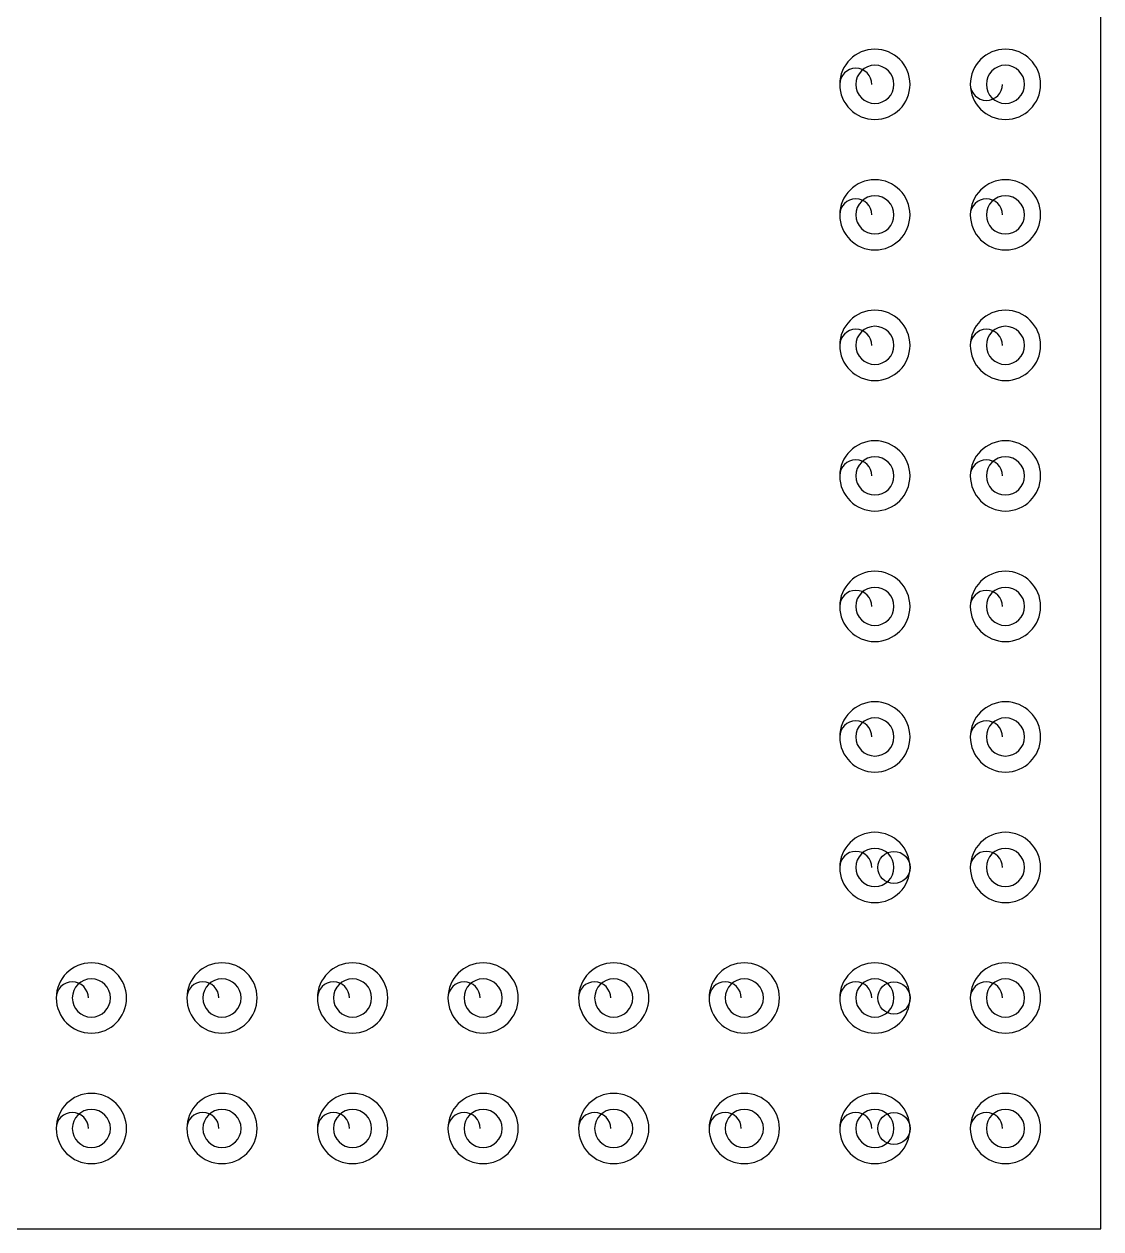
# Model space of a CAD drawing. Header units: millimetres. Extents: x -26.5 to 28.9, y -30 to 30.
# Drawn here: x -1.86 to 3.5, y -2.2 to 3.8 of the extents above; entities that cross this region are included whole.
import ezdxf

# ---------------------------------------------------------------- set-up
doc = ezdxf.new("R2010")
doc.units = ezdxf.units.MM
doc.layers.add('Feature', color=7, linetype='CONTINUOUS')

msp = doc.modelspace()

# ---------------------------------------------------------------- linework, layer by layer
at = {"layer": 'Feature'}
for p, q in [((3.5, -2.2, 2.72), (3.5, 9.8, 2.72)), ((3.5, -2.2, 1.72), (3.5, 9.8, 1.72)), ((3.5, -2.2, 2.72), (3.5, 9.8, 2.72)), ((3.5, -2.2, 1.72), (3.5, 9.8, 1.72)), ((2.2, 3.5, 1.68), (2.2, 3.5, 1.72)), ((2.2, 3.5, 1.68), (2.2, 3.5, 1.72)), ((2.55, 3.5, 1.68), (2.55, 3.5, 1.72)), ((2.55, 3.5, 1.68), (2.55, 3.5, 1.72)), ((2.85, 3.5, 1.68), (2.85, 3.5, 1.72)), ((2.85, 3.5, 1.68), (2.85, 3.5, 1.72)), ((3.2, 3.5, 1.68), (3.2, 3.5, 1.72)), ((3.2, 3.5, 1.68), (3.2, 3.5, 1.72)), ((2.2, 2.85, 1.68), (2.2, 2.85, 1.72)), ((2.2, 2.85, 1.68), (2.2, 2.85, 1.72)), ((2.55, 2.85, 1.68), (2.55, 2.85, 1.72)), ((2.55, 2.85, 1.68), (2.55, 2.85, 1.72)), ((2.85, 2.85, 1.68), (2.85, 2.85, 1.72)), ((2.85, 2.85, 1.68), (2.85, 2.85, 1.72)), ((3.2, 2.85, 1.68), (3.2, 2.85, 1.72)), ((3.2, 2.85, 1.68), (3.2, 2.85, 1.72)), ((2.2, 2.2, 1.68), (2.2, 2.2, 1.72)), ((2.2, 2.2, 1.68), (2.2, 2.2, 1.72)), ((2.55, 2.2, 1.68), (2.55, 2.2, 1.72)), ((2.55, 2.2, 1.68), (2.55, 2.2, 1.72)), ((2.85, 2.2, 1.68), (2.85, 2.2, 1.72)), ((2.85, 2.2, 1.68), (2.85, 2.2, 1.72)), ((3.2, 2.2, 1.68), (3.2, 2.2, 1.72)), ((3.2, 2.2, 1.68), (3.2, 2.2, 1.72)), ((2.2, 1.55, 1.68), (2.2, 1.55, 1.72)), ((2.2, 1.55, 1.68), (2.2, 1.55, 1.72)), ((2.55, 1.55, 1.68), (2.55, 1.55, 1.72)), ((2.55, 1.55, 1.68), (2.55, 1.55, 1.72)), ((2.85, 1.55, 1.68), (2.85, 1.55, 1.72)), ((2.85, 1.55, 1.68), (2.85, 1.55, 1.72)), ((3.2, 1.55, 1.68), (3.2, 1.55, 1.72)), ((3.2, 1.55, 1.68), (3.2, 1.55, 1.72)), ((2.2, 0.9, 1.68), (2.2, 0.9, 1.72)), ((2.2, 0.9, 1.68), (2.2, 0.9, 1.72)), ((2.55, 0.9, 1.68), (2.55, 0.9, 1.72)), ((2.55, 0.9, 1.68), (2.55, 0.9, 1.72)), ((2.85, 0.9, 1.68), (2.85, 0.9, 1.72)), ((2.85, 0.9, 1.68), (2.85, 0.9, 1.72)), ((3.2, 0.9, 1.68), (3.2, 0.9, 1.72)), ((3.2, 0.9, 1.68), (3.2, 0.9, 1.72)), ((2.2, 0.25, 1.68), (2.2, 0.25, 1.72)), ((2.2, 0.25, 1.68), (2.2, 0.25, 1.72)), ((2.55, 0.25, 1.68), (2.55, 0.25, 1.72)), ((2.55, 0.25, 1.68), (2.55, 0.25, 1.72)), ((2.85, 0.25, 1.68), (2.85, 0.25, 1.72)), ((2.85, 0.25, 1.68), (2.85, 0.25, 1.72)), ((3.2, 0.25, 1.68), (3.2, 0.25, 1.72)), ((3.2, 0.25, 1.68), (3.2, 0.25, 1.72)), ((2.2, -0.4, 1.68), (2.2, -0.4, 1.72)), ((2.2, -0.4, 1.68), (2.2, -0.4, 1.72)), ((2.55, -0.4, 1.68), (2.55, -0.4, 1.72)), ((2.55, -0.4, 1.68), (2.55, -0.4, 1.72)), ((2.85, -0.4, 1.68), (2.85, -0.4, 1.72)), ((2.85, -0.4, 1.68), (2.85, -0.4, 1.72)), ((3.2, -0.4, 1.68), (3.2, -0.4, 1.72)), ((3.2, -0.4, 1.68), (3.2, -0.4, 1.72)), ((-1.7, -1.05, 1.68), (-1.7, -1.05, 1.72)), ((-1.7, -1.05, 1.68), (-1.7, -1.05, 1.72)), ((-1.35, -1.05, 1.68), (-1.35, -1.05, 1.72)), ((-1.35, -1.05, 1.68), (-1.35, -1.05, 1.72)), ((-1.05, -1.05, 1.68), (-1.05, -1.05, 1.72)), ((-1.05, -1.05, 1.68), (-1.05, -1.05, 1.72)), ((-0.7, -1.05, 1.68), (-0.7, -1.05, 1.72)), ((-0.7, -1.05, 1.68), (-0.7, -1.05, 1.72)), ((-0.4, -1.05, 1.68), (-0.4, -1.05, 1.72)), ((-0.4, -1.05, 1.68), (-0.4, -1.05, 1.72)), ((-0.05, -1.05, 1.68), (-0.05, -1.05, 1.72)), ((-0.05, -1.05, 1.68), (-0.05, -1.05, 1.72)), ((0.25, -1.05, 1.68), (0.25, -1.05, 1.72)), ((0.25, -1.05, 1.68), (0.25, -1.05, 1.72)), ((0.6, -1.05, 1.68), (0.6, -1.05, 1.72)), ((0.6, -1.05, 1.68), (0.6, -1.05, 1.72)), ((0.9, -1.05, 1.68), (0.9, -1.05, 1.72)), ((0.9, -1.05, 1.68), (0.9, -1.05, 1.72)), ((1.25, -1.05, 1.68), (1.25, -1.05, 1.72)), ((1.25, -1.05, 1.68), (1.25, -1.05, 1.72)), ((1.55, -1.05, 1.68), (1.55, -1.05, 1.72)), ((1.55, -1.05, 1.68), (1.55, -1.05, 1.72)), ((1.9, -1.05, 1.68), (1.9, -1.05, 1.72)), ((1.9, -1.05, 1.68), (1.9, -1.05, 1.72)), ((2.2, -1.05, 1.68), (2.2, -1.05, 1.72)), ((2.2, -1.05, 1.68), (2.2, -1.05, 1.72)), ((2.55, -1.05, 1.68), (2.55, -1.05, 1.72)), ((2.55, -1.05, 1.68), (2.55, -1.05, 1.72)), ((2.85, -1.05, 1.68), (2.85, -1.05, 1.72)), ((2.85, -1.05, 1.68), (2.85, -1.05, 1.72)), ((3.2, -1.05, 1.68), (3.2, -1.05, 1.72)), ((3.2, -1.05, 1.68), (3.2, -1.05, 1.72)), ((-1.7, -1.7, 1.68), (-1.7, -1.7, 1.72)), ((-1.7, -1.7, 1.68), (-1.7, -1.7, 1.72)), ((-1.35, -1.7, 1.68), (-1.35, -1.7, 1.72)), ((-1.35, -1.7, 1.68), (-1.35, -1.7, 1.72)), ((-1.05, -1.7, 1.68), (-1.05, -1.7, 1.72)), ((-1.05, -1.7, 1.68), (-1.05, -1.7, 1.72)), ((-0.7, -1.7, 1.68), (-0.7, -1.7, 1.72)), ((-0.7, -1.7, 1.68), (-0.7, -1.7, 1.72)), ((-0.4, -1.7, 1.68), (-0.4, -1.7, 1.72)), ((-0.4, -1.7, 1.68), (-0.4, -1.7, 1.72)), ((-0.05, -1.7, 1.68), (-0.05, -1.7, 1.72)), ((-0.05, -1.7, 1.68), (-0.05, -1.7, 1.72)), ((0.25, -1.7, 1.68), (0.25, -1.7, 1.72)), ((0.25, -1.7, 1.68), (0.25, -1.7, 1.72)), ((0.6, -1.7, 1.68), (0.6, -1.7, 1.72)), ((0.6, -1.7, 1.68), (0.6, -1.7, 1.72)), ((0.9, -1.7, 1.68), (0.9, -1.7, 1.72)), ((0.9, -1.7, 1.68), (0.9, -1.7, 1.72)), ((1.25, -1.7, 1.68), (1.25, -1.7, 1.72)), ((1.25, -1.7, 1.68), (1.25, -1.7, 1.72)), ((1.55, -1.7, 1.68), (1.55, -1.7, 1.72)), ((1.55, -1.7, 1.68), (1.55, -1.7, 1.72)), ((1.9, -1.7, 1.68), (1.9, -1.7, 1.72)), ((1.9, -1.7, 1.68), (1.9, -1.7, 1.72)), ((2.2, -1.7, 1.68), (2.2, -1.7, 1.72)), ((2.2, -1.7, 1.68), (2.2, -1.7, 1.72)), ((2.55, -1.7, 1.68), (2.55, -1.7, 1.72)), ((2.55, -1.7, 1.68), (2.55, -1.7, 1.72)), ((2.85, -1.7, 1.68), (2.85, -1.7, 1.72)), ((2.85, -1.7, 1.68), (2.85, -1.7, 1.72)), ((3.2, -1.7, 1.68), (3.2, -1.7, 1.72)), ((3.2, -1.7, 1.68), (3.2, -1.7, 1.72)), ((-10.5, -2.2, 2.72), (3.5, -2.2, 2.72)), ((-10.5, -2.2, 1.72), (3.5, -2.2, 1.72)), ((-10.5, -2.2, 2.72), (3.5, -2.2, 2.72)), ((-10.5, -2.2, 1.72), (3.5, -2.2, 1.72)), ((3.5, -2.2, 2.72), (3.5, -2.2, 1.72)), ((3.5, -2.2, 2.72), (3.5, -2.2, 1.72))]:
    msp.add_line(p, q, dxfattribs=at)
for centre, radius, start, end in [((2.375, 3.5, 1.72), 0.175, 0, 180), ((2.375, 3.5, 1.68), 0.175, 0, 180), ((2.375, 3.5, 1.72), 0.175, 0, 180), ((2.375, 3.5, 1.68), 0.175, 0, 180), ((3.025, 3.5, 1.72), 0.175, 0, -180), ((3.025, 3.5, 1.68), 0.175, 0, -180), ((3.025, 3.5, 1.72), 0.175, 0, -180), ((3.025, 3.5, 1.68), 0.175, 0, -180), ((2.28, 3.5, 1.68), 0.08, 0, 180), ((2.28, 3.5, 1.68), 0.08, 0, 180), ((2.375, 3.5, 1.6), 0.095, 0, 180), ((2.375, 3.5, 1.6), 0.095, 0, 180), ((2.47, 3.5, 1.68), 0.08, 0, 0), ((2.47, 3.5, 1.68), 0.08, 0, 0), ((3.025, 3.5, 1.6), 0.095, 0, 180), ((3.025, 3.5, 1.6), 0.095, 0, 180), ((3.12, 3.5, 1.68), 0.08, 0, 0), ((3.12, 3.5, 1.68), 0.08, 0, 0), ((2.375, 3.5, 1.68), 0.175, 180, 0), ((2.375, 3.5, 1.68), 0.175, 180, 0), ((2.375, 3.5, 1.72), 0.175, 180, 0), ((2.375, 3.5, 1.72), 0.175, 180, 0), ((2.375, 3.5, 1.6), 0.095, 180, 0), ((2.375, 3.5, 1.6), 0.095, 180, 0), ((3.025, 3.5, 1.68), 0.175, -180, 0), ((2.93, 3.5, 1.68), 0.08, -180, 0), ((3.025, 3.5, 1.68), 0.175, -180, 0), ((3.025, 3.5, 1.72), 0.175, -180, 0), ((3.025, 3.5, 1.72), 0.175, -180, 0), ((2.93, 3.5, 1.68), 0.08, -180, 0), ((3.025, 3.5, 1.6), 0.095, 180, 0), ((3.025, 3.5, 1.6), 0.095, 180, 0), ((2.375, 2.85, 1.72), 0.175, 0, 180), ((2.375, 2.85, 1.68), 0.175, 0, 180), ((2.375, 2.85, 1.72), 0.175, 0, 180), ((2.375, 2.85, 1.68), 0.175, 0, 180), ((3.025, 2.85, 1.72), 0.175, 0, 180), ((3.025, 2.85, 1.68), 0.175, 0, 180), ((3.025, 2.85, 1.72), 0.175, 0, 180), ((3.025, 2.85, 1.68), 0.175, 0, 180), ((2.375, 2.85, 1.6), 0.095, 0, 180), ((2.375, 2.85, 1.6), 0.095, 0, 180), ((3.025, 2.85, 1.6), 0.095, 0, 180), ((3.025, 2.85, 1.6), 0.095, 0, 180), ((2.28, 2.85, 1.68), 0.08, 0, 180), ((2.28, 2.85, 1.68), 0.08, 0, 180), ((2.47, 2.85, 1.68), 0.08, 0, 0), ((2.47, 2.85, 1.68), 0.08, 0, 0), ((2.93, 2.85, 1.68), 0.08, 0, 180), ((2.93, 2.85, 1.68), 0.08, 0, 180), ((3.12, 2.85, 1.68), 0.08, 0, 0), ((3.12, 2.85, 1.68), 0.08, 0, 0), ((2.375, 2.85, 1.68), 0.175, 180, 0), ((2.375, 2.85, 1.68), 0.175, 180, 0), ((2.375, 2.85, 1.72), 0.175, 180, 0), ((2.375, 2.85, 1.72), 0.175, 180, 0), ((2.375, 2.85, 1.6), 0.095, 180, 0), ((2.375, 2.85, 1.6), 0.095, 180, 0), ((3.025, 2.85, 1.68), 0.175, 180, 0), ((3.025, 2.85, 1.68), 0.175, 180, 0), ((3.025, 2.85, 1.72), 0.175, 180, 0), ((3.025, 2.85, 1.72), 0.175, 180, 0), ((3.025, 2.85, 1.6), 0.095, 180, 0), ((3.025, 2.85, 1.6), 0.095, 180, 0), ((2.375, 2.2, 1.72), 0.175, 0, 180), ((2.375, 2.2, 1.68), 0.175, 0, 180), ((2.375, 2.2, 1.72), 0.175, 0, 180), ((2.375, 2.2, 1.68), 0.175, 0, 180), ((3.025, 2.2, 1.72), 0.175, 0, 180), ((3.025, 2.2, 1.68), 0.175, 0, 180), ((3.025, 2.2, 1.72), 0.175, 0, 180), ((3.025, 2.2, 1.68), 0.175, 0, 180), ((2.28, 2.2, 1.68), 0.08, 0, 180), ((2.28, 2.2, 1.68), 0.08, 0, 180), ((2.375, 2.2, 1.6), 0.095, 0, 180), ((2.375, 2.2, 1.6), 0.095, 0, 180), ((2.47, 2.2, 1.68), 0.08, 0, 0), ((2.47, 2.2, 1.68), 0.08, 0, 0), ((2.93, 2.2, 1.68), 0.08, 0, 180), ((2.93, 2.2, 1.68), 0.08, 0, 180), ((3.025, 2.2, 1.6), 0.095, 0, 180), ((3.025, 2.2, 1.6), 0.095, 0, 180), ((3.12, 2.2, 1.68), 0.08, 0, 0), ((3.12, 2.2, 1.68), 0.08, 0, 0), ((2.375, 2.2, 1.68), 0.175, 180, 0), ((2.375, 2.2, 1.68), 0.175, 180, 0), ((2.375, 2.2, 1.72), 0.175, 180, 0), ((2.375, 2.2, 1.72), 0.175, 180, 0), ((2.375, 2.2, 1.6), 0.095, 180, 0), ((2.375, 2.2, 1.6), 0.095, 180, 0), ((3.025, 2.2, 1.68), 0.175, 180, 0), ((3.025, 2.2, 1.68), 0.175, 180, 0), ((3.025, 2.2, 1.72), 0.175, 180, 0), ((3.025, 2.2, 1.72), 0.175, 180, 0), ((3.025, 2.2, 1.6), 0.095, 180, 0), ((3.025, 2.2, 1.6), 0.095, 180, 0), ((2.375, 1.55, 1.72), 0.175, 0, 180), ((2.375, 1.55, 1.68), 0.175, 0, 180), ((2.375, 1.55, 1.72), 0.175, 0, 180), ((2.375, 1.55, 1.68), 0.175, 0, 180), ((3.025, 1.55, 1.72), 0.175, 0, 180), ((3.025, 1.55, 1.68), 0.175, 0, 180), ((3.025, 1.55, 1.72), 0.175, 0, 180), ((3.025, 1.55, 1.68), 0.175, 0, 180), ((2.28, 1.55, 1.68), 0.08, 0, 180), ((2.28, 1.55, 1.68), 0.08, 0, 180), ((2.375, 1.55, 1.6), 0.095, 0, 180), ((2.375, 1.55, 1.6), 0.095, 0, 180), ((2.47, 1.55, 1.68), 0.08, 0, 0), ((2.47, 1.55, 1.68), 0.08, 0, 0), ((2.93, 1.55, 1.68), 0.08, 0, 180), ((2.93, 1.55, 1.68), 0.08, 0, 180), ((3.025, 1.55, 1.6), 0.095, 0, 180), ((3.025, 1.55, 1.6), 0.095, 0, 180), ((3.12, 1.55, 1.68), 0.08, 0, 0), ((3.12, 1.55, 1.68), 0.08, 0, 0), ((2.375, 1.55, 1.68), 0.175, 180, 0), ((2.375, 1.55, 1.68), 0.175, 180, 0), ((2.375, 1.55, 1.72), 0.175, 180, 0), ((2.375, 1.55, 1.72), 0.175, 180, 0), ((2.375, 1.55, 1.6), 0.095, 180, 0), ((2.375, 1.55, 1.6), 0.095, 180, 0), ((3.025, 1.55, 1.68), 0.175, 180, 0), ((3.025, 1.55, 1.68), 0.175, 180, 0), ((3.025, 1.55, 1.72), 0.175, 180, 0), ((3.025, 1.55, 1.72), 0.175, 180, 0), ((3.025, 1.55, 1.6), 0.095, 180, 0), ((3.025, 1.55, 1.6), 0.095, 180, 0), ((2.375, 0.9, 1.72), 0.175, 0, 180), ((2.375, 0.9, 1.68), 0.175, 0, 180), ((2.375, 0.9, 1.72), 0.175, 0, 180), ((2.375, 0.9, 1.68), 0.175, 0, 180), ((3.025, 0.9, 1.72), 0.175, 0, 180), ((3.025, 0.9, 1.68), 0.175, 0, 180), ((3.025, 0.9, 1.72), 0.175, 0, 180), ((3.025, 0.9, 1.68), 0.175, 0, 180), ((2.28, 0.9, 1.68), 0.08, 0, 180), ((2.28, 0.9, 1.68), 0.08, 0, 180), ((2.375, 0.9, 1.6), 0.095, 0, 180), ((2.375, 0.9, 1.6), 0.095, 0, 180), ((2.47, 0.9, 1.68), 0.08, 0, 0), ((2.47, 0.9, 1.68), 0.08, 0, 0), ((2.93, 0.9, 1.68), 0.08, 0, 180), ((2.93, 0.9, 1.68), 0.08, 0, 180), ((3.025, 0.9, 1.6), 0.095, 0, 180), ((3.025, 0.9, 1.6), 0.095, 0, 180), ((3.12, 0.9, 1.68), 0.08, 0, 0), ((3.12, 0.9, 1.68), 0.08, 0, 0), ((2.375, 0.9, 1.68), 0.175, 180, 0), ((2.375, 0.9, 1.68), 0.175, 180, 0), ((2.375, 0.9, 1.72), 0.175, 180, 0), ((2.375, 0.9, 1.72), 0.175, 180, 0), ((2.375, 0.9, 1.6), 0.095, 180, 0), ((2.375, 0.9, 1.6), 0.095, 180, 0), ((3.025, 0.9, 1.68), 0.175, 180, 0), ((3.025, 0.9, 1.68), 0.175, 180, 0), ((3.025, 0.9, 1.72), 0.175, 180, 0), ((3.025, 0.9, 1.72), 0.175, 180, 0), ((3.025, 0.9, 1.6), 0.095, 180, 0), ((3.025, 0.9, 1.6), 0.095, 180, 0), ((2.375, 0.25, 1.72), 0.175, 0, 180), ((2.375, 0.25, 1.68), 0.175, 0, 180), ((2.375, 0.25, 1.72), 0.175, 0, 180), ((2.375, 0.25, 1.68), 0.175, 0, 180), ((3.025, 0.25, 1.72), 0.175, 0, 180), ((3.025, 0.25, 1.68), 0.175, 0, 180), ((3.025, 0.25, 1.72), 0.175, 0, 180), ((3.025, 0.25, 1.68), 0.175, 0, 180), ((2.28, 0.25, 1.68), 0.08, 0, 180), ((2.28, 0.25, 1.68), 0.08, 0, 180), ((2.375, 0.25, 1.6), 0.095, 0, 180), ((2.375, 0.25, 1.6), 0.095, 0, 180), ((2.47, 0.25, 1.68), 0.08, 0, 0), ((2.47, 0.25, 1.68), 0.08, 0, 0), ((2.93, 0.25, 1.68), 0.08, 0, 180), ((2.93, 0.25, 1.68), 0.08, 0, 180), ((3.025, 0.25, 1.6), 0.095, 0, 180), ((3.025, 0.25, 1.6), 0.095, 0, 180), ((3.12, 0.25, 1.68), 0.08, 0, 0), ((3.12, 0.25, 1.68), 0.08, 0, 0), ((2.375, 0.25, 1.68), 0.175, 180, 0), ((2.375, 0.25, 1.68), 0.175, 180, 0), ((2.375, 0.25, 1.72), 0.175, 180, 0), ((2.375, 0.25, 1.72), 0.175, 180, 0), ((2.375, 0.25, 1.6), 0.095, 180, 0), ((2.375, 0.25, 1.6), 0.095, 180, 0), ((3.025, 0.25, 1.68), 0.175, 180, 0), ((3.025, 0.25, 1.68), 0.175, 180, 0), ((3.025, 0.25, 1.72), 0.175, 180, 0), ((3.025, 0.25, 1.72), 0.175, 180, 0), ((3.025, 0.25, 1.6), 0.095, 180, 0), ((3.025, 0.25, 1.6), 0.095, 180, 0), ((2.375, -0.4, 1.72), 0.175, 0, 180), ((2.375, -0.4, 1.68), 0.175, 0, 180), ((2.375, -0.4, 1.72), 0.175, 0, 180), ((2.375, -0.4, 1.68), 0.175, 0, 180), ((3.025, -0.4, 1.72), 0.175, 0, 180), ((3.025, -0.4, 1.68), 0.175, 0, 180), ((3.025, -0.4, 1.72), 0.175, 0, 180), ((3.025, -0.4, 1.68), 0.175, 0, 180), ((2.28, -0.4, 1.68), 0.08, 0, 180), ((2.28, -0.4, 1.68), 0.08, 0, 180), ((2.375, -0.4, 1.6), 0.095, 0, 180), ((2.375, -0.4, 1.6), 0.095, 0, 180), ((2.47, -0.4, 1.68), 0.08, 6.36111e-13, 0), ((2.47, -0.4, 1.68), 0.08, 6.36111e-13, 0), ((2.93, -0.4, 1.68), 0.08, 0, 180), ((2.93, -0.4, 1.68), 0.08, 0, 180), ((3.025, -0.4, 1.6), 0.095, 0, 180), ((3.025, -0.4, 1.6), 0.095, 0, 180), ((3.12, -0.4, 1.68), 0.08, 0, 0), ((3.12, -0.4, 1.68), 0.08, 0, 0), ((2.375, -0.4, 1.68), 0.175, 180, 0), ((2.375, -0.4, 1.68), 0.175, 180, 0), ((2.375, -0.4, 1.72), 0.175, 180, 0), ((2.375, -0.4, 1.72), 0.175, 180, 0), ((2.375, -0.4, 1.6), 0.095, 180, 0), ((2.375, -0.4, 1.6), 0.095, 180, 0), ((3.025, -0.4, 1.68), 0.175, 180, 0), ((3.025, -0.4, 1.68), 0.175, 180, 0), ((3.025, -0.4, 1.72), 0.175, 180, 0), ((3.025, -0.4, 1.72), 0.175, 180, 0), ((3.025, -0.4, 1.6), 0.095, 180, 0), ((3.025, -0.4, 1.6), 0.095, 180, 0), ((-1.525, -1.05, 1.72), 0.175, 0, 180), ((-1.525, -1.05, 1.68), 0.175, 0, 180), ((-1.525, -1.05, 1.72), 0.175, 0, 180), ((-1.525, -1.05, 1.68), 0.175, 0, 180), ((-0.875, -1.05, 1.72), 0.175, 0, 180), ((-0.875, -1.05, 1.68), 0.175, 0, 180), ((-0.875, -1.05, 1.72), 0.175, 0, 180), ((-0.875, -1.05, 1.68), 0.175, 0, 180), ((-0.225, -1.05, 1.72), 0.175, 0, 180), ((-0.225, -1.05, 1.68), 0.175, 0, 180), ((-0.225, -1.05, 1.72), 0.175, 0, 180), ((-0.225, -1.05, 1.68), 0.175, 0, 180), ((0.425, -1.05, 1.72), 0.175, 0, 180), ((0.425, -1.05, 1.68), 0.175, 0, 180), ((0.425, -1.05, 1.72), 0.175, 0, 180), ((0.425, -1.05, 1.68), 0.175, 0, 180), ((1.075, -1.05, 1.72), 0.175, 0, 180), ((1.075, -1.05, 1.68), 0.175, 0, 180), ((1.075, -1.05, 1.72), 0.175, 0, 180), ((1.075, -1.05, 1.68), 0.175, 0, 180), ((1.725, -1.05, 1.72), 0.175, 0, 180), ((1.725, -1.05, 1.68), 0.175, 0, 180), ((1.725, -1.05, 1.72), 0.175, 0, 180), ((1.725, -1.05, 1.68), 0.175, 0, 180), ((2.375, -1.05, 1.72), 0.175, 0, 180), ((2.375, -1.05, 1.68), 0.175, 0, 180), ((2.375, -1.05, 1.72), 0.175, 0, 180), ((2.375, -1.05, 1.68), 0.175, 0, 180), ((3.025, -1.05, 1.72), 0.175, 0, 180), ((3.025, -1.05, 1.68), 0.175, 0, 180), ((3.025, -1.05, 1.72), 0.175, 0, 180), ((3.025, -1.05, 1.68), 0.175, 0, 180), ((-1.525, -1.05, 1.6), 0.095, 0, 180), ((-1.525, -1.05, 1.6), 0.095, 0, 180), ((-0.875, -1.05, 1.6), 0.095, 0, 180), ((-0.875, -1.05, 1.6), 0.095, 0, 180), ((-0.225, -1.05, 1.6), 0.095, 0, 180), ((-0.225, -1.05, 1.6), 0.095, 0, 180), ((0.425, -1.05, 1.6), 0.095, 0, 180), ((0.425, -1.05, 1.6), 0.095, 0, 180), ((1.075, -1.05, 1.6), 0.095, 0, 180), ((1.075, -1.05, 1.6), 0.095, 0, 180), ((1.725, -1.05, 1.6), 0.095, 0, 180), ((1.725, -1.05, 1.6), 0.095, 0, 180), ((2.375, -1.05, 1.6), 0.095, 0, 180), ((2.375, -1.05, 1.6), 0.095, 0, 180), ((3.025, -1.05, 1.6), 0.095, 0, 180), ((3.025, -1.05, 1.6), 0.095, 0, 180), ((-1.62, -1.05, 1.68), 0.08, 0, 180), ((-1.62, -1.05, 1.68), 0.08, 0, 180), ((-1.43, -1.05, 1.68), 0.08, 0, 0), ((-1.43, -1.05, 1.68), 0.08, 0, 0), ((-0.97, -1.05, 1.68), 0.08, 0, 180), ((-0.97, -1.05, 1.68), 0.08, 0, 180), ((-0.78, -1.05, 1.68), 0.08, 0, 0), ((-0.78, -1.05, 1.68), 0.08, 0, 0), ((-0.32, -1.05, 1.68), 0.08, 0, 180), ((-0.32, -1.05, 1.68), 0.08, 0, 180), ((-0.13, -1.05, 1.68), 0.08, 0, 0), ((-0.13, -1.05, 1.68), 0.08, 0, 0), ((0.33, -1.05, 1.68), 0.08, 0, 180), ((0.33, -1.05, 1.68), 0.08, 0, 180), ((0.52, -1.05, 1.68), 0.08, 0, 0), ((0.52, -1.05, 1.68), 0.08, 0, 0), ((0.98, -1.05, 1.68), 0.08, 0, 180), ((0.98, -1.05, 1.68), 0.08, 0, 180), ((1.17, -1.05, 1.68), 0.08, 0, 0), ((1.17, -1.05, 1.68), 0.08, 0, 0), ((1.63, -1.05, 1.68), 0.08, 0, 180), ((1.63, -1.05, 1.68), 0.08, 0, 180), ((1.82, -1.05, 1.68), 0.08, 0, 0), ((1.82, -1.05, 1.68), 0.08, 0, 0), ((2.28, -1.05, 1.68), 0.08, 0, 180), ((2.28, -1.05, 1.68), 0.08, 0, 180), ((2.47, -1.05, 1.68), 0.08, 6.36111e-13, 0), ((2.47, -1.05, 1.68), 0.08, 6.36111e-13, 0), ((2.93, -1.05, 1.68), 0.08, 0, 180), ((2.93, -1.05, 1.68), 0.08, 0, 180), ((3.12, -1.05, 1.68), 0.08, 0, 0), ((3.12, -1.05, 1.68), 0.08, 0, 0), ((-1.525, -1.05, 1.68), 0.175, 180, 0), ((-1.525, -1.05, 1.68), 0.175, 180, 0), ((-1.525, -1.05, 1.72), 0.175, 180, 0), ((-1.525, -1.05, 1.72), 0.175, 180, 0), ((-1.525, -1.05, 1.6), 0.095, 180, 0), ((-1.525, -1.05, 1.6), 0.095, 180, 0), ((-0.875, -1.05, 1.68), 0.175, 180, 0), ((-0.875, -1.05, 1.68), 0.175, 180, 0), ((-0.875, -1.05, 1.72), 0.175, 180, 0), ((-0.875, -1.05, 1.72), 0.175, 180, 0), ((-0.875, -1.05, 1.6), 0.095, 180, 0), ((-0.875, -1.05, 1.6), 0.095, 180, 0), ((-0.225, -1.05, 1.68), 0.175, 180, 0), ((-0.225, -1.05, 1.68), 0.175, 180, 0), ((-0.225, -1.05, 1.72), 0.175, 180, 0), ((-0.225, -1.05, 1.72), 0.175, 180, 0), ((-0.225, -1.05, 1.6), 0.095, 180, 0), ((-0.225, -1.05, 1.6), 0.095, 180, 0), ((0.425, -1.05, 1.68), 0.175, 180, 0), ((0.425, -1.05, 1.68), 0.175, 180, 0), ((0.425, -1.05, 1.72), 0.175, 180, 0), ((0.425, -1.05, 1.72), 0.175, 180, 0), ((0.425, -1.05, 1.6), 0.095, 180, 0), ((0.425, -1.05, 1.6), 0.095, 180, 0), ((1.075, -1.05, 1.68), 0.175, 180, 0), ((1.075, -1.05, 1.68), 0.175, 180, 0), ((1.075, -1.05, 1.72), 0.175, 180, 0), ((1.075, -1.05, 1.72), 0.175, 180, 0), ((1.075, -1.05, 1.6), 0.095, 180, 0), ((1.075, -1.05, 1.6), 0.095, 180, 0), ((1.725, -1.05, 1.68), 0.175, 180, 0), ((1.725, -1.05, 1.68), 0.175, 180, 0), ((1.725, -1.05, 1.72), 0.175, 180, 0), ((1.725, -1.05, 1.72), 0.175, 180, 0), ((1.725, -1.05, 1.6), 0.095, 180, 0), ((1.725, -1.05, 1.6), 0.095, 180, 0), ((2.375, -1.05, 1.68), 0.175, 180, 0), ((2.375, -1.05, 1.68), 0.175, 180, 0), ((2.375, -1.05, 1.72), 0.175, 180, 0), ((2.375, -1.05, 1.72), 0.175, 180, 0), ((2.375, -1.05, 1.6), 0.095, 180, 0), ((2.375, -1.05, 1.6), 0.095, 180, 0), ((3.025, -1.05, 1.68), 0.175, 180, 0), ((3.025, -1.05, 1.68), 0.175, 180, 0), ((3.025, -1.05, 1.72), 0.175, 180, 0), ((3.025, -1.05, 1.72), 0.175, 180, 0), ((3.025, -1.05, 1.6), 0.095, 180, 0), ((3.025, -1.05, 1.6), 0.095, 180, 0), ((-1.525, -1.7, 1.72), 0.175, 0, 180), ((-1.525, -1.7, 1.68), 0.175, 0, 180), ((-1.525, -1.7, 1.72), 0.175, 0, 180), ((-1.525, -1.7, 1.68), 0.175, 0, 180), ((-0.875, -1.7, 1.72), 0.175, 0, 180), ((-0.875, -1.7, 1.68), 0.175, 0, 180), ((-0.875, -1.7, 1.72), 0.175, 0, 180), ((-0.875, -1.7, 1.68), 0.175, 0, 180), ((-0.225, -1.7, 1.72), 0.175, 0, 180), ((-0.225, -1.7, 1.68), 0.175, 0, 180), ((-0.225, -1.7, 1.72), 0.175, 0, 180), ((-0.225, -1.7, 1.68), 0.175, 0, 180), ((0.425, -1.7, 1.72), 0.175, 0, 180), ((0.425, -1.7, 1.68), 0.175, 0, 180), ((0.425, -1.7, 1.72), 0.175, 0, 180), ((0.425, -1.7, 1.68), 0.175, 0, 180), ((1.075, -1.7, 1.72), 0.175, 0, 180), ((1.075, -1.7, 1.68), 0.175, 0, 180), ((1.075, -1.7, 1.72), 0.175, 0, 180), ((1.075, -1.7, 1.68), 0.175, 0, 180), ((1.725, -1.7, 1.72), 0.175, 0, 180), ((1.725, -1.7, 1.68), 0.175, 0, 180), ((1.725, -1.7, 1.72), 0.175, 0, 180), ((1.725, -1.7, 1.68), 0.175, 0, 180), ((2.375, -1.7, 1.72), 0.175, 0, 180), ((2.375, -1.7, 1.68), 0.175, 0, 180), ((2.375, -1.7, 1.72), 0.175, 0, 180), ((2.375, -1.7, 1.68), 0.175, 0, 180), ((3.025, -1.7, 1.72), 0.175, 0, 180), ((3.025, -1.7, 1.68), 0.175, 0, 180), ((3.025, -1.7, 1.72), 0.175, 0, 180), ((3.025, -1.7, 1.68), 0.175, 0, 180), ((-1.62, -1.7, 1.68), 0.08, 0, 180), ((-1.62, -1.7, 1.68), 0.08, 0, 180), ((-1.525, -1.7, 1.6), 0.095, 0, 180), ((-1.525, -1.7, 1.6), 0.095, 0, 180), ((-1.43, -1.7, 1.68), 0.08, 0, 0), ((-1.43, -1.7, 1.68), 0.08, 0, 0), ((-0.97, -1.7, 1.68), 0.08, 0, 180), ((-0.97, -1.7, 1.68), 0.08, 0, 180), ((-0.875, -1.7, 1.6), 0.095, 0, 180), ((-0.875, -1.7, 1.6), 0.095, 0, 180), ((-0.78, -1.7, 1.68), 0.08, 0, 0), ((-0.78, -1.7, 1.68), 0.08, 0, 0), ((-0.32, -1.7, 1.68), 0.08, 0, 180), ((-0.32, -1.7, 1.68), 0.08, 0, 180), ((-0.225, -1.7, 1.6), 0.095, 0, 180), ((-0.225, -1.7, 1.6), 0.095, 0, 180), ((-0.13, -1.7, 1.68), 0.08, 0, 0), ((-0.13, -1.7, 1.68), 0.08, 0, 0), ((0.33, -1.7, 1.68), 0.08, 0, 180), ((0.33, -1.7, 1.68), 0.08, 0, 180), ((0.425, -1.7, 1.6), 0.095, 0, 180), ((0.425, -1.7, 1.6), 0.095, 0, 180), ((0.52, -1.7, 1.68), 0.08, 0, 0), ((0.52, -1.7, 1.68), 0.08, 0, 0), ((0.98, -1.7, 1.68), 0.08, 0, 180), ((0.98, -1.7, 1.68), 0.08, 0, 180), ((1.075, -1.7, 1.6), 0.095, 0, 180), ((1.075, -1.7, 1.6), 0.095, 0, 180), ((1.17, -1.7, 1.68), 0.08, 0, 0), ((1.17, -1.7, 1.68), 0.08, 0, 0), ((1.63, -1.7, 1.68), 0.08, 0, 180), ((1.63, -1.7, 1.68), 0.08, 0, 180), ((1.725, -1.7, 1.6), 0.095, 0, 180), ((1.725, -1.7, 1.6), 0.095, 0, 180), ((1.82, -1.7, 1.68), 0.08, 0, 0), ((1.82, -1.7, 1.68), 0.08, 0, 0), ((2.28, -1.7, 1.68), 0.08, 0, 180), ((2.28, -1.7, 1.68), 0.08, 0, 180), ((2.375, -1.7, 1.6), 0.095, 0, 180), ((2.375, -1.7, 1.6), 0.095, 0, 180), ((2.47, -1.7, 1.68), 0.08, 6.36111e-13, 0), ((2.47, -1.7, 1.68), 0.08, 6.36111e-13, 0), ((2.93, -1.7, 1.68), 0.08, 0, 180), ((2.93, -1.7, 1.68), 0.08, 0, 180), ((3.025, -1.7, 1.6), 0.095, 0, 180), ((3.025, -1.7, 1.6), 0.095, 0, 180), ((3.12, -1.7, 1.68), 0.08, 0, 0), ((3.12, -1.7, 1.68), 0.08, 0, 0), ((-1.525, -1.7, 1.68), 0.175, 180, 0), ((-1.525, -1.7, 1.68), 0.175, 180, 0), ((-1.525, -1.7, 1.72), 0.175, 180, 0), ((-1.525, -1.7, 1.72), 0.175, 180, 0), ((-1.525, -1.7, 1.6), 0.095, 180, 0), ((-1.525, -1.7, 1.6), 0.095, 180, 0), ((-0.875, -1.7, 1.68), 0.175, 180, 0), ((-0.875, -1.7, 1.68), 0.175, 180, 0), ((-0.875, -1.7, 1.72), 0.175, 180, 0), ((-0.875, -1.7, 1.72), 0.175, 180, 0), ((-0.875, -1.7, 1.6), 0.095, 180, 0), ((-0.875, -1.7, 1.6), 0.095, 180, 0), ((-0.225, -1.7, 1.68), 0.175, 180, 0), ((-0.225, -1.7, 1.68), 0.175, 180, 0), ((-0.225, -1.7, 1.72), 0.175, 180, 0), ((-0.225, -1.7, 1.72), 0.175, 180, 0), ((-0.225, -1.7, 1.6), 0.095, 180, 0), ((-0.225, -1.7, 1.6), 0.095, 180, 0), ((0.425, -1.7, 1.68), 0.175, 180, 0), ((0.425, -1.7, 1.68), 0.175, 180, 0), ((0.425, -1.7, 1.72), 0.175, 180, 0), ((0.425, -1.7, 1.72), 0.175, 180, 0), ((0.425, -1.7, 1.6), 0.095, 180, 0), ((0.425, -1.7, 1.6), 0.095, 180, 0), ((1.075, -1.7, 1.68), 0.175, 180, 0), ((1.075, -1.7, 1.68), 0.175, 180, 0), ((1.075, -1.7, 1.72), 0.175, 180, 0), ((1.075, -1.7, 1.72), 0.175, 180, 0), ((1.075, -1.7, 1.6), 0.095, 180, 0), ((1.075, -1.7, 1.6), 0.095, 180, 0), ((1.725, -1.7, 1.68), 0.175, 180, 0), ((1.725, -1.7, 1.68), 0.175, 180, 0), ((1.725, -1.7, 1.72), 0.175, 180, 0), ((1.725, -1.7, 1.72), 0.175, 180, 0), ((1.725, -1.7, 1.6), 0.095, 180, 0), ((1.725, -1.7, 1.6), 0.095, 180, 0), ((2.375, -1.7, 1.68), 0.175, 180, 0), ((2.375, -1.7, 1.68), 0.175, 180, 0), ((2.375, -1.7, 1.72), 0.175, 180, 0), ((2.375, -1.7, 1.72), 0.175, 180, 0), ((2.375, -1.7, 1.6), 0.095, 180, 0), ((2.375, -1.7, 1.6), 0.095, 180, 0), ((3.025, -1.7, 1.68), 0.175, 180, 0), ((3.025, -1.7, 1.68), 0.175, 180, 0), ((3.025, -1.7, 1.72), 0.175, 180, 0), ((3.025, -1.7, 1.72), 0.175, 180, 0), ((3.025, -1.7, 1.6), 0.095, 180, 0), ((3.025, -1.7, 1.6), 0.095, 180, 0)]:
    msp.add_arc(centre, radius, start, end, dxfattribs=at)

doc.saveas('drawing.dxf')
